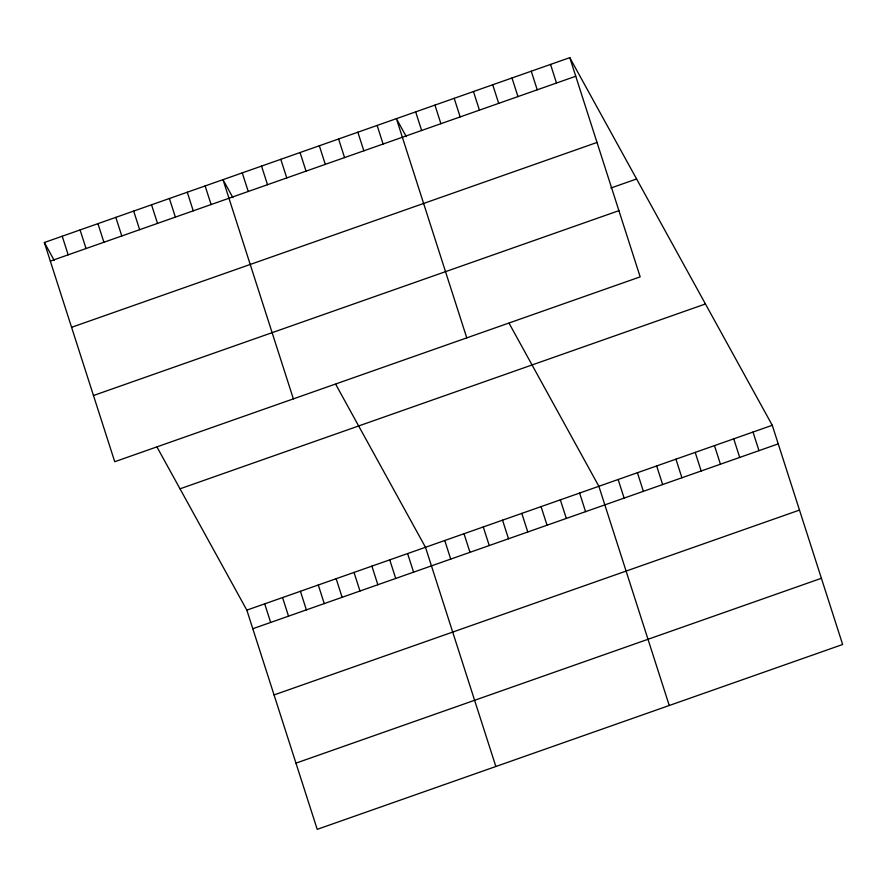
<?xml version="1.0" encoding="UTF-8"?>
<svg xmlns="http://www.w3.org/2000/svg" width="887" height="887" viewBox="0 0 887 887"><rect width="100%" height="100%" fill="white"/><g stroke="black" fill="none" stroke-linecap="round" stroke-linejoin="round"><path stroke-width="1.33" d="M569.787 57.655L640.17 276.866L114.733 461.717L44.35 242.506L569.787 57.655L772.267 425.283L842.65 644.494L317.213 829.345L246.83 610.134L157.066 447.159M50.326 261.111L575.763 76.249M71.581 327.314L597.018 142.452M610.921 188.011L636.611 178.974M93.479 395.513L618.915 210.662M180.006 488.815L705.453 303.964M246.83 610.134L772.267 425.283M252.795 628.728L778.243 443.877M274.05 694.931L799.497 510.08M295.959 763.142L821.395 578.291M406.29 136.631L396.4 118.658L466.773 337.869M509.105 323.3L598.869 486.287L669.253 705.498M232.904 197.635L223.003 179.662L293.375 398.873M335.707 384.304L425.483 547.29L495.855 766.501M44.35 242.506L54.251 260.479M753.008 432.058L758.973 450.651M733.737 438.832L739.703 457.437M714.467 445.618L720.444 464.211M695.208 452.392L701.173 470.986M550.528 64.429L556.493 83.023M675.938 459.167L681.915 477.771M531.258 71.204L537.234 89.809M656.668 465.952L662.644 484.546M511.987 77.989L517.964 96.583M637.409 472.727L643.374 491.32M492.728 84.764L498.694 103.358M618.139 479.501L624.115 498.106M473.458 91.538L479.435 110.143M454.188 98.324L460.165 116.918M579.61 493.061L585.575 511.655M434.929 105.098L440.894 123.692M560.34 499.836L566.316 518.44M415.659 111.873L421.635 130.478M541.07 506.621L547.046 525.215M521.811 513.396L527.776 531.989M377.13 125.433L383.095 144.027M502.541 520.17L508.517 538.775M357.86 132.207L363.836 150.812M483.282 526.956L489.247 545.549M338.601 138.993L344.566 157.587M464.012 533.73L469.977 552.324M319.331 145.767L325.296 164.361M444.742 540.505L450.718 559.098M300.061 152.542L306.037 171.147M407.61 553.566L413.586 572.17M280.802 159.327L286.767 177.921M389.748 559.852L395.724 578.457M261.532 166.102L267.508 184.696M371.886 566.139L377.851 584.733M242.262 172.876L248.238 191.481M354.024 572.425L359.989 591.019M336.151 578.712L342.127 597.306M205.13 185.948L211.106 204.542M318.289 584.999L324.254 603.592M187.268 192.224L193.244 210.829M300.427 591.285L306.392 609.879M169.406 198.511L175.371 217.115M282.554 597.561L288.53 616.166M151.544 204.797L157.509 223.391M264.692 603.847L270.668 622.452M133.671 211.084L139.647 229.678M115.809 217.37L121.785 235.964M97.947 223.657L103.912 242.251M80.085 229.944L86.05 248.537M62.212 236.219L68.188 254.824"/></g></svg>
